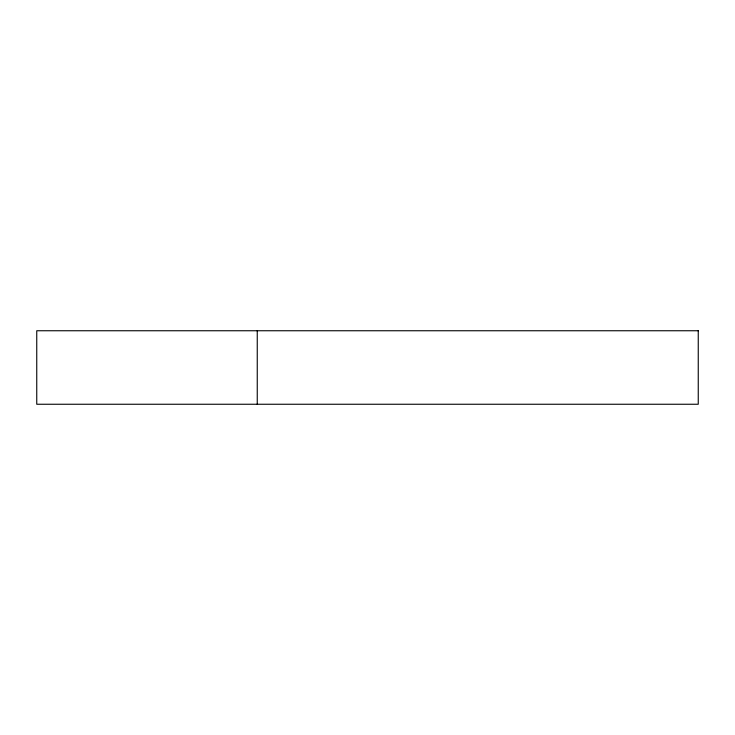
<?xml version="1.0" encoding="UTF-8"?>
<svg xmlns="http://www.w3.org/2000/svg" width="735" height="735" viewBox="0 0 735 735"><rect width="100%" height="100%" fill="white"/><g stroke="black" fill="none" stroke-linecap="round" stroke-linejoin="round"><path stroke-width="1.1" d="M257.25 330.75L257.25 404.25M698.25 330.75L36.75 330.75L36.75 404.25L698.25 404.25L698.25 330.75"/></g></svg>
